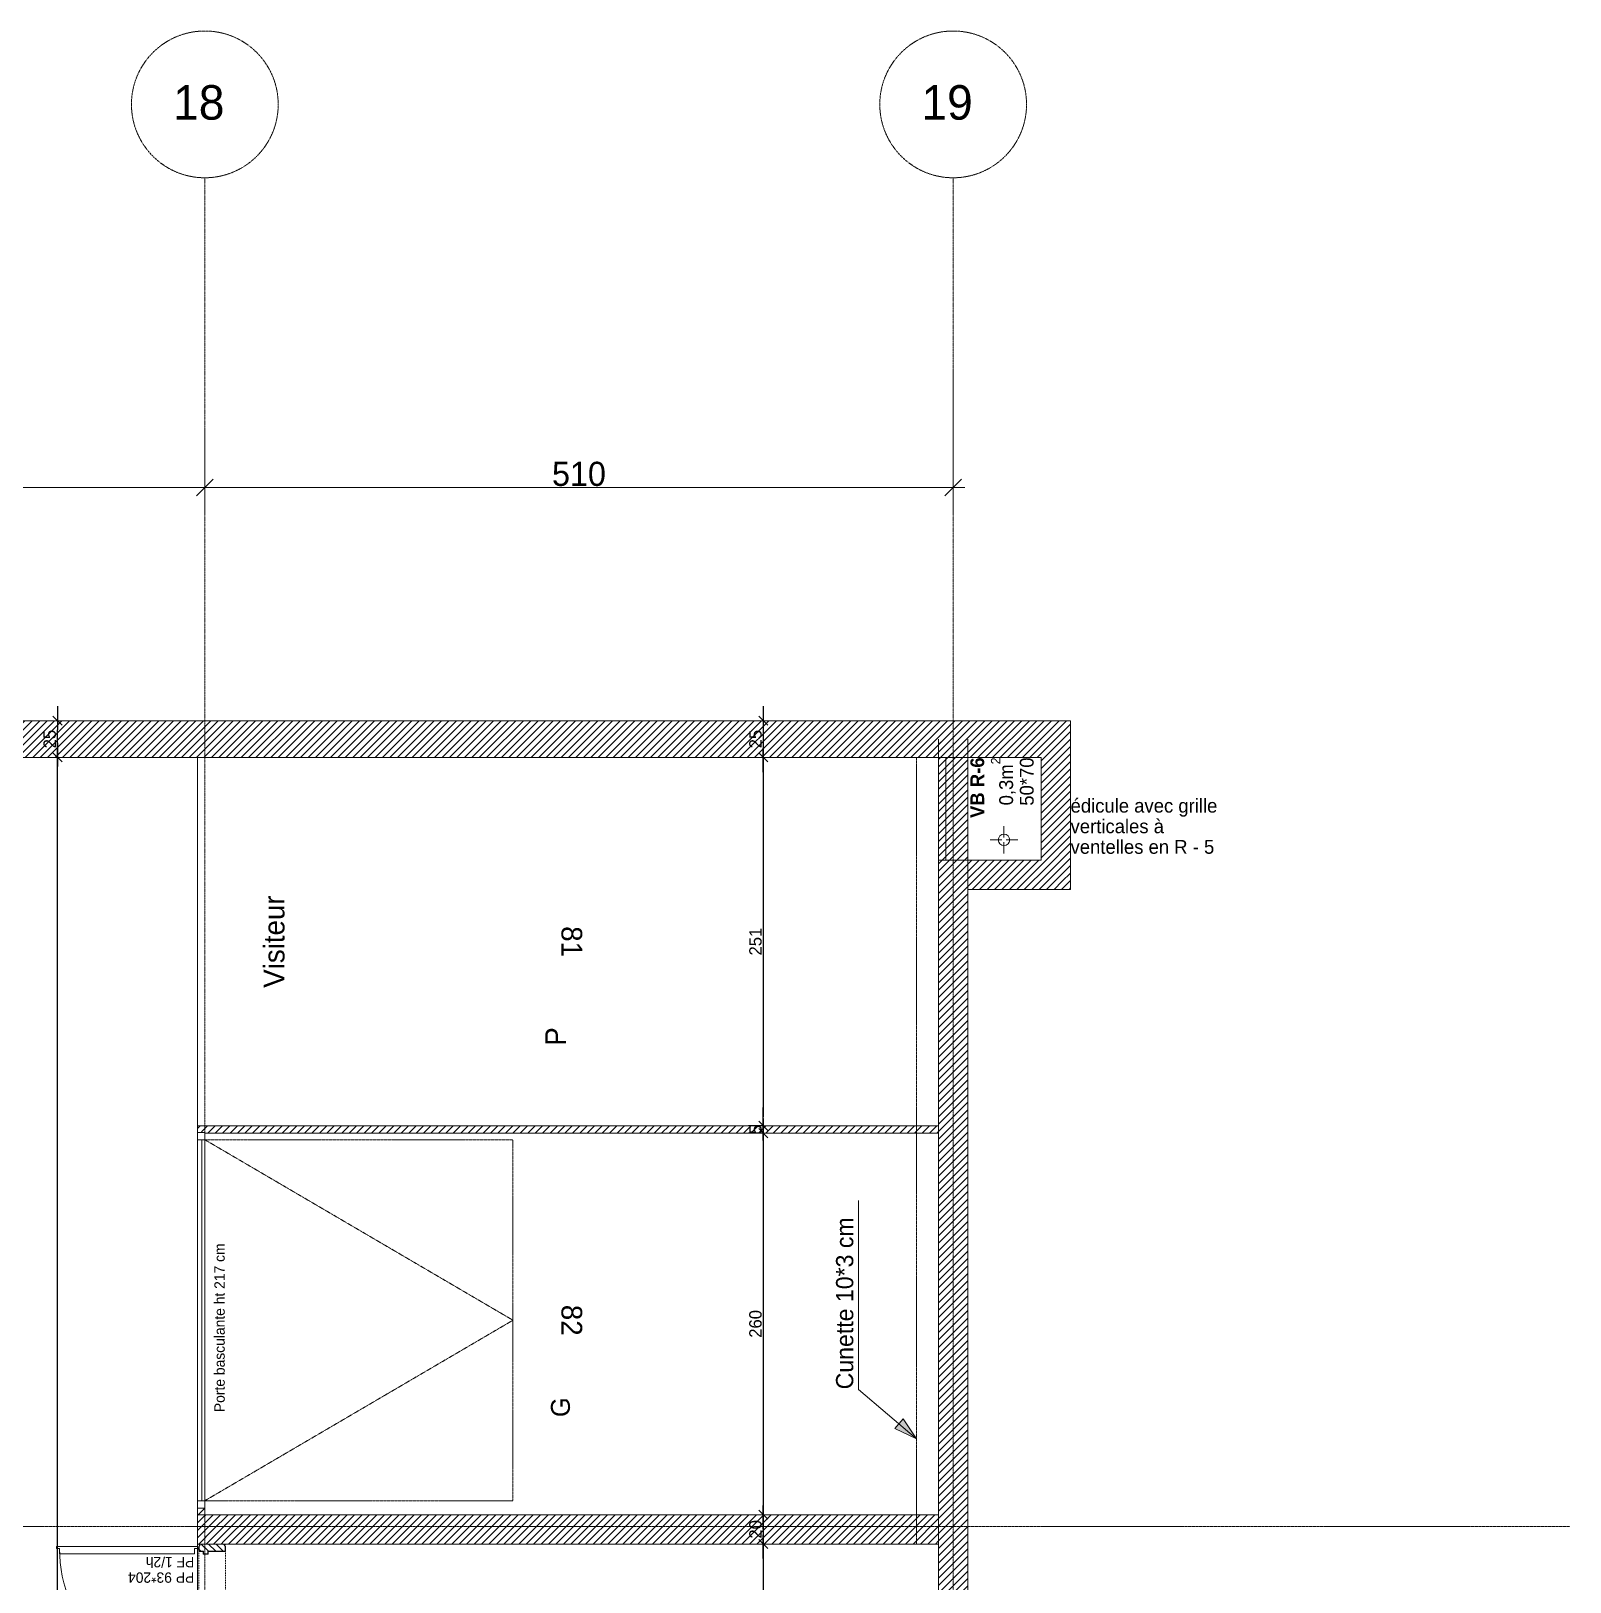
# Model space of a CAD drawing. Header units: centimetres. Extents: x -14085 to 643619, y -47998 to 35592.
# Drawn here: x -5624 to -4575, y 4864 to 5920 of the extents above; entities that cross this region are included whole.
import ezdxf

# ---------------------------------------------------------------- set-up
doc = ezdxf.new("R2010")
doc.units = ezdxf.units.CM
doc.header["$PDMODE"] = 1
doc.header["$PDSIZE"] = -2
for name, pattern in [('ISO-02', [0.75, 0.6, -0.15]), ('Style de ligne -1', [0.41664, 0.20828, -0.20836]), ('Style de ligne -13', [0.147638, 0.098425, -0.049213]), ('Style de ligne -6', [1.04164, 0.625, -0.20828, 0.06943, -0.13893]), ('VW-01', [0.41656, 0.20828, -0.20828])]:
    doc.linetypes.add(name, pattern=pattern)
doc.layers.get('0').update_dxf_attribs({"lineweight": 18, "true_color": 0x848484})
for name, color, linetype, lineweight in [('B GÈnÈral_Hatch', 7, 'Continuous', 5), ('B Général', 7, 'Continuous', 5), ('C ANNOTATIONS-cotation', 7, 'Continuous', 5), ('C ANNOTATIONS-prestations', 7, 'Continuous', 5), ('C ANNOTATIONS-texte', 7, 'Continuous', 5), ('C ANNOTATIONS-texte_Hatch', 7, 'Continuous', 5)]:
    doc.layers.add(name, color=color, linetype=linetype, lineweight=lineweight)
doc.layers.add('C ANNOTATIONS-axes', color=1, linetype='ISO-02', lineweight=13, true_color=0xff0000)
doc.layers.add('C ANNOTATIONS-axes horizontaux', color=1, linetype='VW-01', lineweight=13, true_color=0xff0000)
doc.styles.add('Eurostile', font='')
doc.styles.add('Eurostile (bold)', font='')
doc.styles.get('Eurostile').set_extended_font_data('Eurostile')
doc.styles.get('Eurostile (bold)').set_extended_font_data('Eurostile', bold=True)
doc.dimstyles.new('100é', dxfattribs={"dimtxt": 8.470801, "dimasz": 6.232178, "dimexe": 10, "dimexo": 25, "dimgap": 1, "dimtad": 1, "dimdec": 1, "dimtxsty": 'Eurostile', "dimblk": 'VW_SLASH', "dimblk1": 'VW_SLASH', "dimblk2": 'VW_SLASH', "dimcen": 0, "dimdle": 10, "dimazin": 0, "dimtfac": 1, "dimtdec": 1, "dimtix": 1, "dimtmove": 0, "dimatfit": 0, "dimldrblk": 'VW_FILLEDARROW', "dimfxl": 50.8, "dimfxlon": 1, "dimfrac": 2, "dimtolj": 1, "dimarcsym": 0})
doc.dimstyles.new('Arch', dxfattribs={"dimtxt": 8.470801, "dimasz": 11.224121, "dimexe": 15.875, "dimexo": 7.9375, "dimgap": 7.9375, "dimtad": 1, "dimdec": 1, "dimtxsty": 'Eurostile', "dimblk": 'VW_SLASH-1', "dimblk1": 'VW_SLASH-1', "dimblk2": 'VW_SLASH-1', "dimcen": 0, "dimdle": 7.9375, "dimazin": 0, "dimtfac": 1, "dimtdec": 1, "dimtix": 1, "dimtmove": 0, "dimatfit": 0, "dimldrblk": 'VW_FILLEDARROW-1', "dimfxl": 1, "dimfrac": 2, "dimtolj": 1, "dimarcsym": 0})
pattern_1 = [(45, (-16946.0474, 0), (2.4253472, -2.6458333), [])]
pattern_2 = [(45, (0, 0), (2.42535, -2.64583), [])]

# ---------------------------------------------------------------- blocks, each defined once
blk = doc.blocks.new('Parking Spaces-5')
at = {"layer": 'B Général', "color": 7, "linetype": 'Continuous', "lineweight": 5}
for p, q in [((0, 0), (0, 500)), ((251, 0), (251, 500)), ((251, 0), (251, 500)), ((516, 0), (516, 500)), ((0, 0), (251, 0)), ((251, 0), (516, 0))]:
    blk.add_line(p, q, dxfattribs=at)
at = {"layer": 'B Général', "color": 7, "extrusion": (0, 0, -1), "char_height": 14.12, "attachment_point": 5, "text_direction": (1, 0, 0), "line_spacing_factor": 0.894142, "style": 'Eurostile'}
for s, insert in [('81', (125.5, 250)), ('82', (383.5, 250))]:
    blk.add_mtext(s, dxfattribs=dict(at, insert=insert))
blk = doc.blocks.new('Porte basculante ht200cm')
at = {"layer": 'B Général', "color": 7, "linetype": 'Style de ligne -1', "lineweight": 5}
for p, q in [((-123, -2.5), (0, -212.5)), ((0, -212.5), (123, -2.5))]:
    blk.add_line(p, q, dxfattribs=at)
at = {"layer": 'B Général', "color": 7, "linetype": 'Continuous', "lineweight": 5, "flags": 128}
for points in [[(-128, 2.5), (128, 2.5), (128, -2.5), (-128, -2.5)], [(-123, 2.5), (123, 2.5), (123, -0.5), (-123, -0.5)]]:
    blk.add_lwpolyline(points, close=True, dxfattribs=at)
at = {"layer": 'B Général', "flags": 128}
for points in [[(-128, 2.5), (-123, 2.5), (-123, -2.5), (-128, -2.5)], [(123, 2.5), (128, 2.5), (128, -2.5), (123, -2.5)]]:
    blk.add_lwpolyline(points, close=True, dxfattribs=at)
at = {"layer": 'B Général', "color": 7, "linetype": 'Style de ligne -1', "lineweight": 5, "flags": 128}
blk.add_lwpolyline([(-123, -2.5), (123, -2.5), (123, -212.5), (-123, -212.5)], close=True, dxfattribs=at)
at = {"layer": 'B Général', "insert": (-66, -238.4), "char_height": 12.9, "attachment_point": 1, "line_spacing_factor": 0.894142, "style": 'Eurostile'}
blk.add_mtext('G', dxfattribs=at)
at = {"layer": 'C ANNOTATIONS-prestations', "insert": (-62.6, -9), "char_height": 7.059, "attachment_point": 1, "line_spacing_factor": 0.894142, "style": 'Eurostile'}
blk.add_mtext('Porte basculante ht 217 cm', dxfattribs=at)
blk = doc.blocks.new('PP 93_204 PF1_2h mur20')
at = {"layer": 'B GÈnÈral_Hatch', "linetype": 'Continuous', "lineweight": 5}
h = blk.add_hatch(dxfattribs=at)
h.set_pattern_fill('50_BETON', style=0, pattern_type=2)
h.set_pattern_definition(pattern_2)
edge = h.paths.add_edge_path()
edge.add_line((-51.6, -9), (-50.9, -8.4))
edge.add_line((-50.9, -8.4), (-50.9, -8.4))
edge.add_arc((-50.8, -8.5), 0.2, 48.9909, 131.0091, ccw=False)
edge.add_line((-50.7, -8.4), (-50.7, -8.4))
edge.add_line((-50.7, -8.4), (-50.1, -8.9))
edge.add_line((-50.1, -8.9), (-50.1, -8.9))
edge.add_arc((-50.1, -8.8), 0.05, 228.9909, 270)
edge.add_line((-50.1, -8.9), (-50.1, -8.9))
edge.add_line((-50.1, -8.9), (-46.7, -8.9))
edge.add_line((-46.7, -8.9), (-46.7, -8.9))
edge.add_arc((-46.7, -8.8), 0.0435, 270, 360)
edge.add_line((-46.7, -8.8), (-46.7, 2.7))
edge.add_arc((-46.5, 2.7), 0.174, 90, 180, ccw=False)
edge.add_line((-46.5, 2.9), (-46.5, 2.9))
edge.add_line((-46.5, 2.9), (-44.9, 2.9))
edge.add_line((-44.9, 2.9), (-44.9, 2.9))
edge.add_arc((-44.9, 2.9), 0.0435, 270, 360)
edge.add_line((-44.9, 2.9), (-44.9, 6))
edge.add_arc((-44.9, 6), 0.0435, 0, 90)
edge.add_line((-44.9, 6), (-44.9, 6))
edge.add_line((-44.9, 6), (-46.5, 6))
edge.add_line((-46.5, 6), (-46.5, 6))
edge.add_arc((-46.5, 6.2), 0.174, 180, 270, ccw=False)
edge.add_line((-46.7, 6.2), (-46.7, 8.8))
edge.add_arc((-46.7, 8.8), 0.0435, 0, 90)
edge.add_line((-46.7, 8.9), (-46.7, 8.9))
edge.add_line((-46.7, 8.9), (-50.1, 8.9))
edge.add_line((-50.1, 8.9), (-50.1, 8.9))
edge.add_arc((-50.1, 8.8), 0.05, 90, 131.0091)
edge.add_line((-50.1, 8.9), (-50.1, 8.9))
edge.add_line((-50.1, 8.9), (-50.7, 8.4))
edge.add_line((-50.7, 8.4), (-50.7, 8.4))
edge.add_arc((-50.8, 8.5), 0.2, 233.0967, 311.0091, ccw=False)
edge.add_line((-50.9, 8.4), (-50.9, 8.4))
edge.add_line((-50.9, 8.4), (-51.4, 8.8))
edge.add_line((-51.4, 8.8), (-51.4, 8.8))
edge.add_line((-51.4, 8.8), (-51.6, 9))
edge.add_line((-51.6, 9), (-51.6, -9))
h = blk.add_hatch(dxfattribs=at)
h.set_pattern_fill('50_BETON', style=0, pattern_type=2)
h.set_pattern_definition(pattern_2)
edge = h.paths.add_edge_path()
edge.add_line((51.6, -9), (50.9, -8.4))
edge.add_line((50.9, -8.4), (50.9, -8.4))
edge.add_arc((50.8, -8.5), 0.2, 48.9909, 131.0091)
edge.add_line((50.7, -8.4), (50.7, -8.4))
edge.add_line((50.7, -8.4), (50.1, -8.9))
edge.add_line((50.1, -8.9), (50.1, -8.9))
edge.add_arc((50.1, -8.8), 0.05, 270, 311.0091, ccw=False)
edge.add_line((50.1, -8.9), (50.1, -8.9))
edge.add_line((50.1, -8.9), (46.7, -8.9))
edge.add_line((46.7, -8.9), (46.7, -8.9))
edge.add_arc((46.7, -8.8), 0.0435, 180, 270, ccw=False)
edge.add_line((46.7, -8.8), (46.7, 2.7))
edge.add_arc((46.5, 2.7), 0.174, 0, 90)
edge.add_line((46.5, 2.9), (46.5, 2.9))
edge.add_line((46.5, 2.9), (44.9, 2.9))
edge.add_line((44.9, 2.9), (44.9, 2.9))
edge.add_arc((44.9, 2.9), 0.0435, 180, 270, ccw=False)
edge.add_line((44.9, 2.9), (44.9, 6))
edge.add_arc((44.9, 6), 0.0435, 90, 180, ccw=False)
edge.add_line((44.9, 6), (44.9, 6))
edge.add_line((44.9, 6), (46.5, 6))
edge.add_line((46.5, 6), (46.5, 6))
edge.add_arc((46.5, 6.2), 0.174, 270, 360)
edge.add_line((46.7, 6.2), (46.7, 8.8))
edge.add_arc((46.7, 8.8), 0.0435, 90, 180, ccw=False)
edge.add_line((46.7, 8.9), (46.7, 8.9))
edge.add_line((46.7, 8.9), (50.1, 8.9))
edge.add_line((50.1, 8.9), (50.1, 8.9))
edge.add_arc((50.1, 8.8), 0.05, 48.9909, 90, ccw=False)
edge.add_line((50.1, 8.9), (50.1, 8.9))
edge.add_line((50.1, 8.9), (50.7, 8.4))
edge.add_line((50.7, 8.4), (50.7, 8.4))
edge.add_arc((50.8, 8.5), 0.2, 228.9909, 306.9033)
edge.add_line((50.9, 8.4), (50.9, 8.4))
edge.add_line((50.9, 8.4), (51.4, 8.8))
edge.add_line((51.4, 8.8), (51.4, 8.8))
edge.add_line((51.4, 8.8), (51.6, 9))
edge.add_line((51.6, 9), (51.6, -9))
at = {"layer": 'B Général', "linetype": 'Style de ligne -13', "lineweight": 5}
for p, q in [((46.7, 9), (-46.7, 9)), ((46.7, -9), (-46.7, -9))]:
    blk.add_line(p, q, dxfattribs=at)
at = {"layer": 'B Général', "color": 7, "linetype": 'Continuous', "lineweight": 5, "flags": 128}
blk.add_lwpolyline([(45, 12), (48.5, 12), (48.5, 10), (50, 10), (50, 106), (48.5, 106), (48.5, 104), (45, 104)], close=True, dxfattribs=at)
at = {"layer": 'B Général', "linetype": 'Continuous', "lineweight": 5, "flags": 128}
for points in [[(-46.5, 8.8), (-46.5, 6.2, 0.414214), (-46.5, 6.1), (-46.5, 6.1), (-44.9, 6.1), (-44.9, 6.1, -0.414214), (-44.7, 6), (-44.7, 2.9, -0.414214), (-44.9, 2.7), (-44.9, 2.7), (-46.5, 2.7), (-46.5, 2.7, 0.414214), (-46.5, 2.7), (-46.5, -8.8, -0.414214), (-46.7, -9), (-46.7, -9), (-50.1, -9), (-50.1, -9, -0.18087), (-50.2, -9), (-50.2, -8.9), (-50.8, -8.5), (-50.8, -8.5, 0.373975), (-50.8, -8.5), (-50.8, -8.5), (-51.5, -9), (-51.6, -9), (-50.9, -8.4), (-50.9, -8.4, -0.373975), (-50.7, -8.4), (-50.7, -8.4), (-50.1, -8.9), (-50.1, -8.9, 0.18087), (-50.1, -8.9), (-50.1, -8.9), (-46.7, -8.9), (-46.7, -8.9, 0.414214), (-46.7, -8.8), (-46.7, 2.7, -0.414214), (-46.5, 2.9), (-46.5, 2.9), (-44.9, 2.9), (-44.9, 2.9, 0.414214), (-44.9, 2.9), (-44.9, 6, 0.414214), (-44.9, 6), (-44.9, 6), (-46.5, 6), (-46.5, 6, -0.414214), (-46.7, 6.2), (-46.7, 8.8, 0.414214), (-46.7, 8.9), (-46.7, 8.9), (-50.1, 8.9), (-50.1, 8.9, 0.18087), (-50.1, 8.9), (-50.1, 8.9), (-50.7, 8.4), (-50.7, 8.4, -0.353689), (-50.9, 8.4), (-50.9, 8.4), (-51.4, 8.8), (-51.4, 8.8), (-51.6, 9), (-51.5, 9), (-50.9, 8.5, 0.385556), (-50.8, 8.5), (-50.8, 8.5), (-50.2, 8.9), (-50.2, 9, -0.18087), (-50.1, 9), (-50.1, 9), (-46.7, 9), (-46.7, 9, -0.414214)], [(46.5, 8.8), (46.5, 6.2, -0.414214), (46.5, 6.1), (46.5, 6.1), (44.9, 6.1), (44.9, 6.1, 0.414214), (44.7, 6), (44.7, 2.9, 0.414214), (44.9, 2.7), (44.9, 2.7), (46.5, 2.7), (46.5, 2.7, -0.414214), (46.5, 2.7), (46.5, -8.8, 0.414214), (46.7, -9), (46.7, -9), (50.1, -9), (50.1, -9, 0.18087), (50.2, -9), (50.2, -8.9), (50.8, -8.5), (50.8, -8.5, -0.373975), (50.8, -8.5), (50.8, -8.5), (51.5, -9), (51.6, -9), (50.9, -8.4), (50.9, -8.4, 0.373975), (50.7, -8.4), (50.7, -8.4), (50.1, -8.9), (50.1, -8.9, -0.18087), (50.1, -8.9), (50.1, -8.9), (46.7, -8.9), (46.7, -8.9, -0.414214), (46.7, -8.8), (46.7, 2.7, 0.414214), (46.5, 2.9), (46.5, 2.9), (44.9, 2.9), (44.9, 2.9, -0.414214), (44.9, 2.9), (44.9, 6, -0.414214), (44.9, 6), (44.9, 6), (46.5, 6), (46.5, 6, 0.414214), (46.7, 6.2), (46.7, 8.8, -0.414214), (46.7, 8.9), (46.7, 8.9), (50.1, 8.9), (50.1, 8.9, -0.18087), (50.1, 8.9), (50.1, 8.9), (50.7, 8.4), (50.7, 8.4, 0.353689), (50.9, 8.4), (50.9, 8.4), (51.4, 8.8), (51.4, 8.8), (51.6, 9), (51.5, 9), (50.9, 8.5, -0.385556), (50.8, 8.5), (50.8, 8.5), (50.2, 8.9), (50.2, 9, 0.18087), (50.1, 9), (50.1, 9), (46.7, 9), (46.7, 9, 0.414214)]]:
    blk.add_lwpolyline(points, format="xyb", close=True, dxfattribs=at)
at = {"layer": 'B Général', "color": 250, "linetype": 'Continuous', "lineweight": 5, "true_color": 0x444444, "flags": 128}
blk.add_lwpolyline([(0, -20.5), (-14, -41.9), (14, -41.9)], close=True, dxfattribs=at)
at = {"layer": 'B Général', "linetype": 'Continuous', "lineweight": 5}
blk.add_circle((48.5, 9.5), 0.5, dxfattribs=at)
at = {"layer": 'B Général', "color": 7, "linetype": 'Continuous', "lineweight": 5}
blk.add_arc((48.5, 9.5), 94.5, 90, 181.2323, dxfattribs=at)
at = {"layer": 'C ANNOTATIONS-prestations', "insert": (25.2, 12.2), "char_height": 7.06, "attachment_point": 1, "rotation": 90, "line_spacing_factor": 0.894142, "style": 'Eurostile'}
blk.add_mtext('PP 93*204\\PPF 1/2h\\P', dxfattribs=at)
blk = doc.blocks.new('VW_SLASH')
at = {"color": 0, "linetype": 'ByBlock', "lineweight": -2}
blk.add_line((1.6, 0), (-1, 0), dxfattribs=at)
at = {"color": 0, "lineweight": 20, "flags": 128}
blk.add_lwpolyline([(0.5, 0.5), (-0.5, -0.5)], dxfattribs=at)
blk = doc.blocks.new('*D348')
at = {"layer": 'C ANNOTATIONS-cotation', "color": 0, "linetype": 'Continuous', "lineweight": -2, "transparency": 16777216}
blk.add_line((-5125, 4883.2), (-5125, 4695.6), dxfattribs=at)
at = {"layer": 'Defpoints', "color": 0, "linetype": 'Continuous', "lineweight": 0, "transparency": 16777216}
for p in [(-5052.5, 4889.4), (-5125, 4689.4), (-5069.1, 4689.4)]:
    blk.add_point(p, dxfattribs=at)
at = {"layer": 'C ANNOTATIONS-cotation', "color": 0, "linetype": 'Continuous', "lineweight": -2, "transparency": 16777216, "xscale": 6.232177734375, "yscale": 6.232177734375, "zscale": 6.232177734375}
for p, rotation in [((-5125, 4889.4), 90), ((-5125, 4689.4), 270)]:
    blk.add_blockref('VW_SLASH', p, dxfattribs=dict(at, rotation=rotation))
at = {"layer": 'C ANNOTATIONS-cotation', "color": 0, "linetype": 'Continuous', "lineweight": 5, "transparency": 16777216, "insert": (-5130.3, 4789.4), "char_height": 8.47, "attachment_point": 5, "rotation": 90, "style": 'Eurostile'}
blk.add_mtext('\\A1;200', dxfattribs=at)
blk = doc.blocks.new('VW_FILLEDARROW')
at = {"linetype": 'Continuous', "lineweight": 0}
blk.add_hatch(color=0, dxfattribs=at).paths.add_polyline_path([(-1.6, 0.43), (0, 0), (-1.6, -0.43)])
at = {"color": 0, "lineweight": 5, "flags": 128}
blk.add_lwpolyline([(-1.6, 0.43), (0, 0), (-1.6, -0.43)], close=True, dxfattribs=at)
blk = doc.blocks.new('*D349')
at = {"layer": 'C ANNOTATIONS-cotation', "color": 0, "linetype": 'Continuous', "lineweight": -2, "transparency": 16777216}
blk.add_line((-5125, 4903.2), (-5125, 4895.6), dxfattribs=at)
at = {"layer": 'Defpoints', "color": 0, "linetype": 'Continuous', "lineweight": 0, "transparency": 16777216}
for p in [(-5051.5, 4909.4), (-5125, 4889.4), (-5052.5, 4889.4)]:
    blk.add_point(p, dxfattribs=at)
at = {"layer": 'C ANNOTATIONS-cotation', "color": 0, "linetype": 'Continuous', "lineweight": -2, "transparency": 16777216, "xscale": 6.232177734375, "yscale": 6.232177734375, "zscale": 6.232177734375}
for p, rotation in [((-5125, 4909.4), 90), ((-5125, 4889.4), 270)]:
    blk.add_blockref('VW_SLASH', p, dxfattribs=dict(at, rotation=rotation))
at = {"layer": 'C ANNOTATIONS-cotation', "color": 0, "linetype": 'Continuous', "lineweight": 5, "transparency": 16777216, "insert": (-5130.3, 4899.4), "char_height": 8.47, "attachment_point": 5, "rotation": 90, "style": 'Eurostile'}
blk.add_mtext('\\A1;20', dxfattribs=at)
blk = doc.blocks.new('*D350')
at = {"layer": 'C ANNOTATIONS-cotation', "color": 0, "linetype": 'Continuous', "lineweight": -2, "transparency": 16777216}
for p, q in [((-5125, 5169.4), (-5135, 5169.4)), ((-5125, 5163.2), (-5125, 4915.6))]:
    blk.add_line(p, q, dxfattribs=at)
at = {"layer": 'Defpoints', "color": 0, "linetype": 'Continuous', "lineweight": 0, "transparency": 16777216}
for p in [(-5107, 5169.4), (-5125, 4909.4), (-5051.5, 4909.4)]:
    blk.add_point(p, dxfattribs=at)
at = {"layer": 'C ANNOTATIONS-cotation', "color": 0, "linetype": 'Continuous', "lineweight": -2, "transparency": 16777216, "xscale": 6.232177734375, "yscale": 6.232177734375, "zscale": 6.232177734375}
for p, rotation in [((-5125, 5169.4), 90), ((-5125, 4909.4), 270)]:
    blk.add_blockref('VW_SLASH', p, dxfattribs=dict(at, rotation=rotation))
at = {"layer": 'C ANNOTATIONS-cotation', "color": 0, "linetype": 'Continuous', "lineweight": 5, "transparency": 16777216, "insert": (-5130.3, 5039.4), "char_height": 8.47, "attachment_point": 5, "rotation": 90, "style": 'Eurostile'}
blk.add_mtext('\\A1;260', dxfattribs=at)
blk = doc.blocks.new('*D351')
at = {"layer": 'C ANNOTATIONS-cotation', "color": 0, "linetype": 'Continuous', "lineweight": -2, "transparency": 16777216}
for p, q in [((-5125, 5180.6), (-5125, 5186.9)), ((-5125, 5174.4), (-5135, 5174.4)), ((-5125, 5169.4), (-5135, 5169.4)), ((-5125, 5174.4), (-5125, 5169.4)), ((-5125, 5163.2), (-5125, 5156.9))]:
    blk.add_line(p, q, dxfattribs=at)
at = {"layer": 'Defpoints', "color": 0, "linetype": 'Continuous', "lineweight": 0, "transparency": 16777216}
for p in [(-5125, 5169.4), (-5115, 5174.4), (-5107, 5169.4)]:
    blk.add_point(p, dxfattribs=at)
at = {"layer": 'C ANNOTATIONS-cotation', "color": 0, "linetype": 'Continuous', "lineweight": -2, "transparency": 16777216, "xscale": 6.232177734375, "yscale": 6.232177734375, "zscale": 6.232177734375}
for p, rotation in [((-5125, 5174.4), 270), ((-5125, 5169.4), 90)]:
    blk.add_blockref('VW_SLASH', p, dxfattribs=dict(at, rotation=rotation))
at = {"layer": 'C ANNOTATIONS-cotation', "color": 0, "linetype": 'Continuous', "lineweight": 5, "transparency": 16777216, "insert": (-5130.3, 5171.9), "char_height": 8.47, "attachment_point": 5, "rotation": 90, "style": 'Eurostile'}
blk.add_mtext('\\A1;5', dxfattribs=at)
blk = doc.blocks.new('*D352')
at = {"layer": 'C ANNOTATIONS-cotation', "color": 0, "linetype": 'Continuous', "lineweight": -2, "transparency": 16777216}
for p, q in [((-5125, 5419.2), (-5125, 5180.6)), ((-5125, 5174.4), (-5135, 5174.4))]:
    blk.add_line(p, q, dxfattribs=at)
at = {"layer": 'Defpoints', "color": 0, "linetype": 'Continuous', "lineweight": 0, "transparency": 16777216}
for p in [(-5047.5, 5425.4), (-5125, 5174.4), (-5115, 5174.4)]:
    blk.add_point(p, dxfattribs=at)
at = {"layer": 'C ANNOTATIONS-cotation', "color": 0, "linetype": 'Continuous', "lineweight": -2, "transparency": 16777216, "xscale": 6.232177734375, "yscale": 6.232177734375, "zscale": 6.232177734375}
for p, rotation in [((-5125, 5425.4), 90), ((-5125, 5174.4), 270)]:
    blk.add_blockref('VW_SLASH', p, dxfattribs=dict(at, rotation=rotation))
at = {"layer": 'C ANNOTATIONS-cotation', "color": 0, "linetype": 'Continuous', "lineweight": 5, "transparency": 16777216, "insert": (-5130.3, 5299.9), "char_height": 8.47, "attachment_point": 5, "rotation": 90, "style": 'Eurostile'}
blk.add_mtext('\\A1;251', dxfattribs=at)
blk = doc.blocks.new('*D353')
at = {"layer": 'C ANNOTATIONS-cotation', "color": 0, "linetype": 'Continuous', "lineweight": -2, "transparency": 16777216}
blk.add_line((-5125, 5444.2), (-5125, 5431.6), dxfattribs=at)
at = {"layer": 'Defpoints', "color": 0, "linetype": 'Continuous', "lineweight": 0, "transparency": 16777216}
for p in [(-5061, 5450.4), (-5125, 5425.4), (-5047.5, 5425.4)]:
    blk.add_point(p, dxfattribs=at)
at = {"layer": 'C ANNOTATIONS-cotation', "color": 0, "linetype": 'Continuous', "lineweight": -2, "transparency": 16777216, "xscale": 6.232177734375, "yscale": 6.232177734375, "zscale": 6.232177734375}
for p, rotation in [((-5125, 5450.4), 90), ((-5125, 5425.4), 270)]:
    blk.add_blockref('VW_SLASH', p, dxfattribs=dict(at, rotation=rotation))
at = {"layer": 'C ANNOTATIONS-cotation', "color": 0, "linetype": 'Continuous', "lineweight": 5, "transparency": 16777216, "insert": (-5130.3, 5437.9), "char_height": 8.47, "attachment_point": 5, "rotation": 90, "style": 'Eurostile'}
blk.add_mtext('\\A1;25', dxfattribs=at)
blk = doc.blocks.new('VW_SLASH-1')
at = {"color": 0, "linetype": 'ByBlock', "lineweight": -2}
blk.add_line((0.707, 0), (-1, 0), dxfattribs=at)
at = {"color": 0, "lineweight": 20, "flags": 128}
blk.add_lwpolyline([(0.5, 0.5), (-0.5, -0.5)], dxfattribs=at)
blk = doc.blocks.new('*D174')
at = {"layer": 'C ANNOTATIONS-cotation', "color": 0, "linetype": 'Continuous', "lineweight": -2, "transparency": 16777216}
for p, q in [((3174.6, 1234.8), (3174.6, 1134.1)), ((3774.6, 1190.6), (3774.6, 1134.1)), ((3763.4, 1150), (3185.8, 1150))]:
    blk.add_line(p, q, dxfattribs=at)
at = {"layer": 'Defpoints', "color": 0, "transparency": 16777216}
for p in [(3174.6, 1242.7), (3774.6, 1198.6), (3174.6, 1150)]:
    blk.add_point(p, dxfattribs=at)
at = {"layer": 'C ANNOTATIONS-cotation', "color": 0, "lineweight": -2, "transparency": 16777216, "xscale": 11.22412109375, "yscale": 11.22412109375, "zscale": 11.22412109375, "rotation": 180}
blk.add_blockref('VW_SLASH-1', (3174.6, 1150), dxfattribs=at)
at = {"layer": 'C ANNOTATIONS-cotation', "color": 0, "lineweight": -2, "transparency": 16777216, "xscale": 11.22412109375, "yscale": 11.22412109375, "zscale": 11.22412109375}
blk.add_blockref('VW_SLASH-1', (3774.6, 1150), dxfattribs=at)
at = {"layer": 'C ANNOTATIONS-cotation', "color": 0, "lineweight": 5, "transparency": 16777216, "insert": (3474.6, 1160.8), "char_height": 16.47, "attachment_point": 5, "style": 'Eurostile'}
blk.add_mtext('\\A1;600,06', dxfattribs=at)
blk = doc.blocks.new('VW_FILLEDARROW-1')
at = {"linetype": 'Continuous', "lineweight": 0}
blk.add_hatch(color=0, dxfattribs=at).paths.add_polyline_path([(-1.414, 0.379), (0, 0), (-1.414, -0.379)])
at = {"color": 0, "lineweight": 5, "flags": 128}
blk.add_lwpolyline([(-1.414, 0.379), (0, 0), (-1.414, -0.379)], close=True, dxfattribs=at)
blk = doc.blocks.new('*D175')
at = {"layer": 'C ANNOTATIONS-cotation', "color": 0, "linetype": 'Continuous', "lineweight": -2, "transparency": 16777216}
for p, q in [((4284.6, 1230.6), (4284.6, 1134.1)), ((3774.6, 1190.6), (3774.6, 1134.1)), ((4273.4, 1150), (3785.9, 1150))]:
    blk.add_line(p, q, dxfattribs=at)
at = {"layer": 'Defpoints', "color": 0, "transparency": 16777216}
for p in [(4284.6, 1238.6), (3774.6, 1198.6), (3774.6, 1150)]:
    blk.add_point(p, dxfattribs=at)
at = {"layer": 'C ANNOTATIONS-cotation', "color": 0, "lineweight": -2, "transparency": 16777216, "xscale": 11.22412109375, "yscale": 11.22412109375, "zscale": 11.22412109375, "rotation": 180}
blk.add_blockref('VW_SLASH-1', (3774.6, 1150), dxfattribs=at)
at = {"layer": 'C ANNOTATIONS-cotation', "color": 0, "lineweight": -2, "transparency": 16777216, "xscale": 11.22412109375, "yscale": 11.22412109375, "zscale": 11.22412109375}
blk.add_blockref('VW_SLASH-1', (4284.6, 1150), dxfattribs=at)
at = {"layer": 'C ANNOTATIONS-cotation', "color": 0, "lineweight": 5, "transparency": 16777216, "insert": (4029.6, 1159.2), "char_height": 16.47, "attachment_point": 5, "style": 'Eurostile'}
blk.add_mtext('\\A1;510', dxfattribs=at)
blk = doc.blocks.new('*D432')
at = {"layer": 'C ANNOTATIONS-cotation', "color": 0, "linetype": 'Continuous', "lineweight": -2, "transparency": 16777216}
blk.add_line((-5606, 5431.6), (-5606, 5444.2), dxfattribs=at)
at = {"layer": 'Defpoints', "color": 0, "linetype": 'Continuous', "lineweight": 0, "transparency": 16777216}
for p in [(-5606, 5450.4), (-5543, 5450.4), (-5543, 5425.4)]:
    blk.add_point(p, dxfattribs=at)
at = {"layer": 'C ANNOTATIONS-cotation', "color": 0, "linetype": 'Continuous', "lineweight": -2, "transparency": 16777216, "xscale": 6.232177734375, "yscale": 6.232177734375, "zscale": 6.232177734375}
for p, rotation in [((-5606, 5450.4), 90), ((-5606, 5425.4), 270)]:
    blk.add_blockref('VW_SLASH', p, dxfattribs=dict(at, rotation=rotation))
at = {"layer": 'C ANNOTATIONS-cotation', "color": 0, "linetype": 'Continuous', "lineweight": 5, "transparency": 16777216, "insert": (-5611.3, 5437.9), "char_height": 8.47, "attachment_point": 5, "rotation": 90, "style": 'Eurostile'}
blk.add_mtext('\\A1;25', dxfattribs=at)
blk = doc.blocks.new('*D433')
at = {"layer": 'C ANNOTATIONS-cotation', "color": 0, "linetype": 'Continuous', "lineweight": -2, "transparency": 16777216}
for p, q in [((-5606, 3792.6), (-5606, 5419.2)), ((-5600, 3786.3), (-5616, 3786.3))]:
    blk.add_line(p, q, dxfattribs=at)
at = {"layer": 'Defpoints', "color": 0, "linetype": 'Continuous', "lineweight": 0, "transparency": 16777216}
for p in [(-5606, 5425.4), (-5543, 5425.4), (-5575, 3786.3)]:
    blk.add_point(p, dxfattribs=at)
at = {"layer": 'C ANNOTATIONS-cotation', "color": 0, "linetype": 'Continuous', "lineweight": -2, "transparency": 16777216, "xscale": 6.232177734375, "yscale": 6.232177734375, "zscale": 6.232177734375}
for p, rotation in [((-5606, 5425.4), 90), ((-5606, 3786.3), 270)]:
    blk.add_blockref('VW_SLASH', p, dxfattribs=dict(at, rotation=rotation))
at = {"layer": 'C ANNOTATIONS-cotation', "color": 0, "linetype": 'Continuous', "lineweight": 5, "transparency": 16777216, "insert": (-5611.3, 4605.9), "char_height": 8.47, "attachment_point": 5, "rotation": 90, "style": 'Eurostile'}
blk.add_mtext('\\A1;1639', dxfattribs=at)
blk = doc.blocks.new('Groupe-115-1')
at = {"layer": 'B Général', "color": 7, "lineweight": 18}
for p, q in [((11983.521875, 5369.2), (11975.709375, 5369.2)), ((11985.084375, 5370.7625), (11985.084375, 5378.575)), ((11986.646875, 5369.2), (11994.459375, 5369.2)), ((11985.084375, 5367.6375), (11985.084375, 5359.825))]:
    blk.add_line(p, q, dxfattribs=at)
blk.add_circle((11985.084375, 5369.2), 3.90625, dxfattribs=at)
blk = doc.blocks.new('Groupe-127-1')
at = {"layer": 'C ANNOTATIONS-texte_Hatch', "linetype": 'Continuous', "lineweight": 0}
blk.add_hatch(color=7, dxfattribs=at).paths.add_polyline_path([(11916.3, 4974.6), (11925.5, 4961), (11910.7, 4968.2)])
at = {"layer": 'C ANNOTATIONS-texte', "flags": 128}
blk.add_lwpolyline([(11925.5, 4961), (11885.9, 4994.8), (11885.9, 5123.5)], dxfattribs=at)
at = {"layer": 'C ANNOTATIONS-texte', "lineweight": 5, "flags": 128}
blk.add_lwpolyline([(11916.3, 4974.6), (11925.5, 4961), (11910.7, 4968.2)], close=True, dxfattribs=at)
at = {"layer": 'C ANNOTATIONS-texte', "color": 7, "insert": (11870.6, 4994.8), "char_height": 11.765, "attachment_point": 1, "rotation": 90, "line_spacing_factor": 0.894142, "style": 'Eurostile'}
blk.add_mtext('Cunette 10*3 cm', dxfattribs=at)
blk = doc.blocks.new('axes 2')
at = {"layer": 'B Général', "color": 1, "linetype": 'Style de ligne -6', "lineweight": 13}
for p, q in [((3774.633, -1173.93), (3774.633, 1361.07)), ((4284.633, -1173.93), (4284.633, 1361.07))]:
    blk.add_line(p, q, dxfattribs=at)
at = {"layer": 'B Général', "color": 1, "linetype": 'VW-01', "lineweight": 13}
for centre in [(3774.633, 1411.07), (4284.633, 1411.07)]:
    blk.add_circle(centre, 50, dxfattribs=at)
at = {"layer": 'C ANNOTATIONS-axes horizontaux', "color": 5, "true_color": 0x0000ff}
blk.add_line((4705, 442.07), (-4705, 442.07), dxfattribs=at)
at = {"layer": 'B Général', "color": 7, "char_height": 23.53, "attachment_point": 1, "line_spacing_factor": 0.894142, "style": 'Eurostile'}
for s, insert in [('18', (3752.98, 1424.193)), ('19', (4262.98, 1424.193))]:
    blk.add_mtext(s, dxfattribs=dict(at, insert=insert))
at = {"layer": 'C ANNOTATIONS-cotation', "color": 7, "linetype": 'Continuous', "lineweight": 5}
for base, p1, p2, picture, middle in [((3174.575, 1150), (3774.633, 1198.57), (3174.575, 1242.69), '*D174', (3474.604, 1160.804)), ((3774.633, 1150), (4284.633, 1238.57), (3774.633, 1198.57), '*D175', (4029.633, 1159.236))]:
    dim = blk.add_linear_dim(base=base, p1=p1, p2=p2, dimstyle='Arch', override={"dimtxt": 16.471002, "dimgap": 1, "dimdec": 2, "dimpost": '<>', "dimtxsty": 'Eurostile', "dimtmove": 2}, dxfattribs=at)
    dim.commit()
    dim.dimension.update_dxf_attribs({"geometry": picture, "text_midpoint": middle})

msp = doc.modelspace()

# ---------------------------------------------------------------- hatches: boundary and pattern name
at = {"layer": 'B GÈnÈral_Hatch', "linetype": 'Continuous', "lineweight": 5}
h = msp.add_hatch(dxfattribs=at)
h.set_pattern_fill('50_BETON', style=0, pattern_type=2)
h.set_pattern_definition(pattern_1)
h.paths.add_polyline_path([(-4935.6, 5425.39), (-4915.6, 5450.39), (-8515.39, 5450.39), (-8513.73, 5425.39)])
h = msp.add_hatch(dxfattribs=at)
h.set_pattern_fill('50_BETON', style=0, pattern_type=2)
h.set_pattern_definition(pattern_1)
h.paths.add_polyline_path([(-4935.6, 5355.39), (-4915.6, 5335.39), (-4915.6, 5450.39), (-4935.6, 5425.39)])
h = msp.add_hatch(dxfattribs=at)
h.set_pattern_fill('50_BETON', style=0, pattern_type=2)
h.set_pattern_definition(pattern_1)
h.paths.add_polyline_path([(-4985.6, 5437.89), (-5005.6, 5437.89), (-5005.6, 2334.49), (-4985.6, 2334.49)])
h = msp.add_hatch(dxfattribs=at)
h.set_pattern_fill('50_BETON', style=0, pattern_type=2)
h.set_pattern_definition(pattern_1)
h.paths.add_polyline_path([(-4985.6, 5355.39), (-4985.6, 5335.39), (-4915.6, 5335.39), (-4935.6, 5355.39)])
h = msp.add_hatch(dxfattribs=at)
h.set_pattern_fill('50_BETON', style=0, pattern_type=2)
h.set_pattern_definition(pattern_1)
h.paths.add_polyline_path([(-5506.1, 5169.89), (-5510.6, 5174.39), (-5510.6, 5169.89)])
h = msp.add_hatch(dxfattribs=at)
h.set_pattern_fill('50_BETON', style=0, pattern_type=2)
h.set_pattern_definition(pattern_1)
h.paths.add_polyline_path([(-5005.6, 5174.39), (-5510.6, 5174.39), (-5505.6, 5169.39), (-5005.6, 5169.39)])
h = msp.add_hatch(dxfattribs=at)
h.set_pattern_fill('50_BETON', style=0, pattern_type=2)
h.set_pattern_definition(pattern_1)
h.paths.add_polyline_path([(-5510.6, 4905.39), (-5505.6, 4905.39), (-5505.6, 4913.89), (-5510.6, 4913.89)])
h = msp.add_hatch(dxfattribs=at)
h.set_pattern_fill('50_BETON', style=0, pattern_type=2)
h.set_pattern_definition(pattern_1)
h.paths.add_polyline_path([(-5005.6, 4909.39), (-5510.6, 4909.39), (-5490.6, 4889.39), (-5005.6, 4889.39)])
h = msp.add_hatch(dxfattribs=at)
h.set_pattern_fill('50_BETON', style=0, pattern_type=2)
h.set_pattern_definition(pattern_1)
h.paths.add_polyline_path([(-5490.6, 4889.39), (-5510.6, 4909.39), (-5510.6, 4889.39)])

# ---------------------------------------------------------------- linework, layer by layer
at = {"layer": 'B Général', "color": 7, "linetype": 'Continuous', "lineweight": 18}
for p, q in [((-8515.39, 5450.39), (-4915.6, 5450.39)), ((-4915.6, 5450.39), (-4915.6, 5335.39)), ((-5005.6, 5437.89), (-5005.6, 3265.39)), ((-4985.6, 5437.89), (-4985.6, 2334.49)), ((-8513.73, 5425.39), (-4935.6, 5425.39)), ((-4935.6, 5425.39), (-4935.6, 5355.39)), ((-4935.6, 5355.39), (-4985.6, 5355.39)), ((-4915.6, 5335.39), (-4985.6, 5335.39)), ((-5510.6, 5169.89), (-5510.6, 5174.39)), ((-5510.6, 5174.39), (-5005.6, 5174.39)), ((-5505.6, 5169.39), (-5005.6, 5169.39)), ((-5510.6, 4905.39), (-5510.6, 4913.89)), ((-5510.6, 4909.39), (-5005.6, 4909.39)), ((-5510.6, 4889.39), (-5510.6, 4909.39)), ((-5505.6, 4905.39), (-5505.6, 4913.89)), ((-5490.6, 4889.39), (-5005.6, 4889.39))]:
    msp.add_line(p, q, dxfattribs=at)
at = {"layer": 'B Général', "color": 7, "linetype": 'Continuous', "lineweight": 5}
for p, q in [((-8515.39, 5450.39), (-4915.6, 5450.39)), ((-4915.6, 5450.39), (-4915.6, 5335.39)), ((-5005.6, 5437.89), (-5005.6, 3265.39)), ((-4985.6, 5437.89), (-4985.6, 2334.49)), ((-8513.73, 5425.39), (-4935.6, 5425.39)), ((-5510.6, 4641.39), (-5510.6, 5425.39)), ((-4935.6, 5425.39), (-4935.6, 5355.39)), ((-4935.6, 5355.39), (-4985.6, 5355.39)), ((-4915.6, 5335.39), (-4985.6, 5335.39)), ((-5510.6, 5169.89), (-5510.6, 5174.39)), ((-5510.6, 5174.39), (-5005.6, 5174.39)), ((-5506.1, 5169.89), (-5510.6, 5169.89)), ((-5505.6, 5167.89), (-5505.6, 5169.39)), ((-5505.6, 5169.39), (-5505.6, 5162.89)), ((-5505.6, 5169.39), (-5005.6, 5169.39)), ((-5005.6, 5169.39), (-5005.6, 5174.39)), ((-5505.6, 4913.89), (-5510.6, 4913.89)), ((-5510.6, 4905.39), (-5510.6, 4913.89)), ((-5510.6, 4909.39), (-5005.6, 4909.39)), ((-5510.6, 4889.39), (-5510.6, 4909.39)), ((-5505.6, 4905.39), (-5505.6, 4913.89)), ((-5490.6, 4889.39), (-5510.6, 4889.39)), ((-5490.6, 4889.39), (-5005.6, 4889.39))]:
    msp.add_line(p, q, dxfattribs=at)
at = {"layer": 'B Général', "color": 250, "linetype": 'VW-01', "lineweight": 18, "true_color": 0x444444}
msp.add_line((-5020.59, 4889.39), (-5020.59, 5425.39), dxfattribs=at)
at = {"layer": 'B Général', "color": 7, "linetype": 'Continuous', "flags": 128}
for points in [[(-4985.6, 5425.39), (-4985.6, 5355.39), (-5005.6, 5355.39), (-5005.6, 5425.39)], [(-5000.6, 5425.39), (-5000.6, 5355.39), (-5005.6, 5355.39), (-5005.6, 5425.39)]]:
    msp.add_lwpolyline(points, close=True, dxfattribs=at)

# ---------------------------------------------------------------- block references
at = {"layer": 'B Général', "color": 7, "xscale": -1, "rotation": 90}
msp.add_blockref('Parking Spaces-5', (-5005.6, 5425.39), dxfattribs=at)
at = {"layer": 'B Général', "color": 7}
msp.add_blockref('Groupe-115-1', (-16946.05, 0), dxfattribs=at)
for name, p, rotation in [('Porte basculante ht200cm', (-5508.1, 5041.89), 89.99999999668654), ('PP 93_204 PF1_2h mur20', (-5500.6, 4837.79), 90)]:
    msp.add_blockref(name, p, dxfattribs=dict(at, rotation=rotation))
at = {"layer": 'C ANNOTATIONS-axes', "color": 7}
msp.add_blockref('axes 2', (-9280.23, 4459.32), dxfattribs=at)
at = {"layer": 'C ANNOTATIONS-texte', "color": 7}
msp.add_blockref('Groupe-127-1', (-16946.05, 0), dxfattribs=at)

# ---------------------------------------------------------------- texts
at = {"layer": 'B Général', "color": 7, "insert": (-4915.6, 5397.21), "char_height": 9.412, "width": 107, "attachment_point": 1, "line_spacing_factor": 0.894142, "style": 'Eurostile'}
msp.add_mtext('édicule avec grille verticales à ventelles en R - 5 ', dxfattribs=at)
at = {"layer": 'B Général', "insert": (-5273.58, 5228.93), "char_height": 14.12, "attachment_point": 1, "rotation": 90, "line_spacing_factor": 0.894142, "style": 'Eurostile'}
msp.add_mtext('P', dxfattribs=at)
at = {"layer": 'C ANNOTATIONS-texte', "insert": (-4983.87, 5425.39), "char_height": 9.412, "width": 58.9909, "attachment_point": 3, "rotation": 90, "line_spacing_factor": 0.894142, "style": 'Eurostile (bold)'}
msp.add_mtext('VB R-6\\P{\\fEurostile|b0|i0|c0|p0;0,3m}{\\fEurostile|b0|i0|c0|p0;\\H0.6667x;\\S2^ ;}{\\fEurostile|b0|i0|c0|p0; }{\\fEurostile|b0|i0|c0|p0;50*70}', dxfattribs=at)
at = {"layer": 'C ANNOTATIONS-texte', "color": 7, "insert": (-5465.44, 5299.89), "char_height": 14.118, "width": 251, "attachment_point": 2, "rotation": 90, "line_spacing_factor": 0.894142, "style": 'Eurostile'}
msp.add_mtext('Visiteur', dxfattribs=at)

# ---------------------------------------------------------------- dimensions: what is measured, and where the dimension line sits
at = {"layer": 'C ANNOTATIONS-cotation', "color": 7, "linetype": 'Continuous', "lineweight": 5}
for base, p1, p2, angle, override, picture, middle in [((-5606.05, 5450.39), (-5543.05, 5425.39), (-5543.05, 5450.39), 270, {"dimtxt": 8.470801, "dimdec": 0, "dimpost": '<>', "dimtxsty": 'Eurostile', "dimse1": 1, "dimse2": 1, "dimtmove": 2}, '*D432', (-5611.28, 5437.89)), ((-5125.05, 5425.39), (-5061.05, 5450.39), (-5047.55, 5425.39), 90, {"dimtxt": 8.470801, "dimdec": 0, "dimpost": '<>', "dimtxsty": 'Eurostile', "dimse1": 1, "dimse2": 1, "dimtmove": 2}, '*D353', (-5130.28, 5437.89)), ((-5606.05, 5425.39), (-5575.05, 3786.35), (-5543.05, 5425.39), 270, {"dimtxt": 8.470801, "dimdec": 0, "dimpost": '<>', "dimtxsty": 'Eurostile', "dimse2": 1, "dimtmove": 2}, '*D433', (-5611.28, 4605.87)), ((-5125.05, 5174.39), (-5047.55, 5425.39), (-5115.05, 5174.39), 90, {"dimtxt": 8.470801, "dimdec": 0, "dimpost": '<>', "dimtxsty": 'Eurostile', "dimse1": 1, "dimtmove": 2}, '*D352', (-5130.28, 5299.89)), ((-5125.05, 5169.39), (-5115.05, 5174.39), (-5107.05, 5169.39), 90, {"dimtxt": 8.470801, "dimdec": 0, "dimpost": '<>', "dimtxsty": 'Eurostile', "dimtmove": 2}, '*D351', (-5130.28, 5171.89)), ((-5125.05, 4909.39), (-5107.05, 5169.39), (-5051.55, 4909.39), 90, {"dimtxt": 8.470801, "dimdec": 0, "dimpost": '<>', "dimtxsty": 'Eurostile', "dimse2": 1, "dimtmove": 2}, '*D350', (-5130.28, 5039.39)), ((-5125.05, 4889.39), (-5051.55, 4909.39), (-5052.55, 4889.39), 90, {"dimtxt": 8.470801, "dimdec": 0, "dimpost": '<>', "dimtxsty": 'Eurostile', "dimse1": 1, "dimse2": 1, "dimtmove": 2}, '*D349', (-5130.28, 4899.39)), ((-5125.05, 4689.39), (-5052.55, 4889.39), (-5069.12, 4689.39), 90, {"dimtxt": 8.470801, "dimdec": 0, "dimpost": '<>', "dimtxsty": 'Eurostile', "dimse1": 1, "dimse2": 1, "dimtmove": 2}, '*D348', (-5130.28, 4789.39))]:
    dim = msp.add_linear_dim(base=base, p1=p1, p2=p2, angle=angle, dimstyle='100é', override=override, dxfattribs=at)
    dim.commit()
    dim.dimension.update_dxf_attribs({"geometry": picture, "text_midpoint": middle})

doc.saveas('drawing.dxf')
